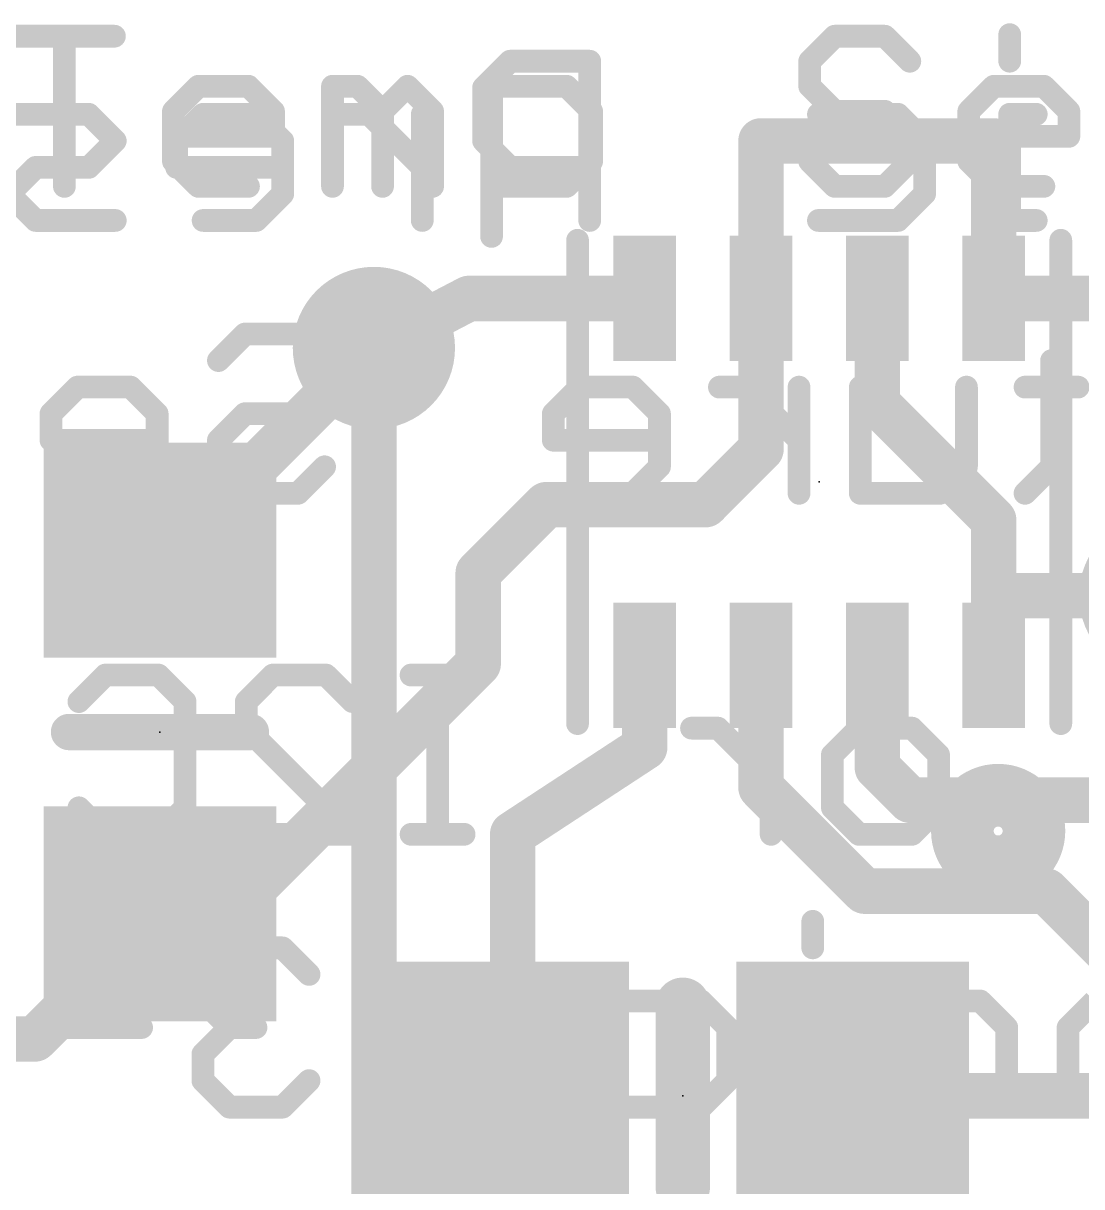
# Model space of a CAD drawing. Extents: x -0.2 to 18.1, y -0.2 to 19.3.
# Drawn here: x 4.44 to 10.36, y 8.51 to 15.01 of the extents above; entities that cross this region are included whole.
import ezdxf

# ---------------------------------------------------------------- set-up
doc = ezdxf.new("R2010")
doc.units = 0
for name, color, linetype in [('1', 12, 'CONTINUOUS'), ('16', 132, 'CONTINUOUS'), ('18', 110, 'CONTINUOUS'), ('21', 40, 'CONTINUOUS'), ('22', 6, 'CONTINUOUS'), ('23', 40, 'CONTINUOUS')]:
    doc.layers.add(name, color=color, linetype=linetype)

# ---------------------------------------------------------------- blocks, each defined once
blk = doc.blocks.new('RECT')
blk.add_solid([(-0.5, -0.5), (0.5, -0.5), (-0.5, 0.5), (0.5, 0.5)])
blk = doc.blocks.new('ROUNDV')
at = {"const_width": 0.5}
blk.add_lwpolyline([(0, -0.25, 1), (0, 0.25, 1), (0, -0.25)], format="xyb", dxfattribs=at)

msp = doc.modelspace()

# ---------------------------------------------------------------- linework, layer by layer
at = {"layer": '1', "const_width": 0.254}
for points in [[(8.565, 13.471), (8.565, 14.351)], [(8.565, 14.351), (9.865, 14.351)], [(9.865, 14.351), (9.865, 13.471)], [(6.4023, 13.1943), (6.933, 13.471)], [(6.933, 13.471), (7.915, 13.471)], [(8.565, 12.629), (8.565, 13.471)], [(9.215, 13.471), (9.215, 12.883)], [(10.881, 13.471), (9.865, 13.471)], [(5.273, 12.065), (6.4023, 13.1943)], [(9.215, 12.883), (9.865, 12.233)], [(8.255, 12.319), (8.565, 12.629)], [(6.985, 11.938), (7.366, 12.319)], [(7.366, 12.319), (8.255, 12.319)], [(9.865, 12.233), (9.865, 11.86)], [(5.207, 12.065), (5.273, 12.065)], [(6.985, 11.43), (6.985, 11.938)], [(9.865, 11.86), (9.865, 11.421)], [(9.865, 11.86), (9.914, 11.811)], [(9.914, 11.811), (10.795, 11.811)], [(5.588, 10.033), (6.985, 11.43)], [(7.915, 11.421), (7.915, 10.963)], [(8.565, 11.421), (8.565, 10.739)], [(9.215, 11.421), (9.215, 10.851)], [(7.915, 10.963), (7.178, 10.48)], [(9.215, 10.851), (9.398, 10.668)], [(8.565, 10.739), (9.144, 10.16)], [(9.398, 10.668), (11.684, 10.668)], [(7.178, 10.48), (7.178, 9.017)], [(9.144, 10.16), (10.16, 10.16)], [(10.16, 10.16), (10.668, 9.652)], [(5.207, 10.033), (4.5085, 9.3345)], [(5.207, 10.033), (5.588, 10.033)], [(4.5085, 9.3345), (2.4456, 9.3345)], [(7.178, 7.35), (7.178, 9.017)], [(9.078, 9.017), (9.078, 7.35)], [(9.078, 9.017), (11.557, 9.017)]]:
    msp.add_lwpolyline(points, dxfattribs=at)
at = {"layer": '1', "const_width": 0.127}
for points in [[(8.6285, 14.351, 1), (8.5015, 14.351)], [(8.565, 14.4145, 1), (8.565, 14.2875)], [(9.9285, 14.351, 1), (9.8015, 14.351)], [(9.865, 14.2875, 1), (9.865, 14.4145)], [(6.933, 13.5345, 1), (6.933, 13.4075)], [(6.9624, 13.4147, 1), (6.9036, 13.5273)], [(7.915, 13.4075, 1), (7.915, 13.5345)], [(8.6285, 13.471, 1), (8.5015, 13.471)], [(9.2785, 13.471, 1), (9.1515, 13.471)], [(9.865, 13.5345, 1), (9.865, 13.4075)], [(8.5015, 13.471, 1), (8.6285, 13.471)], [(9.8015, 13.471, 1), (9.9285, 13.471)], [(6.3729, 13.2506, 1), (6.4316, 13.138)], [(6.4472, 13.1494, 1), (6.3574, 13.2392)], [(9.2599, 12.9279, 1), (9.1701, 12.8381)], [(9.1515, 12.883, 1), (9.2785, 12.883)], [(8.6099, 12.5841, 1), (8.5201, 12.6739)], [(8.5015, 12.629, 1), (8.6285, 12.629)], [(7.366, 12.3825, 1), (7.366, 12.2555)], [(7.4109, 12.2741, 1), (7.3211, 12.3639)], [(8.2101, 12.3639, 1), (8.2999, 12.2741)], [(8.255, 12.2555, 1), (8.255, 12.3825)], [(9.9285, 12.233, 1), (9.8015, 12.233)], [(9.8201, 12.1881, 1), (9.9099, 12.2779)], [(5.207, 12.1285, 1), (5.207, 12.0015)], [(5.2281, 12.1099, 1), (5.3179, 12.0201)], [(5.273, 12.0015, 1), (5.273, 12.1285)], [(7.0485, 11.938, 1), (6.9215, 11.938)], [(6.9401, 11.9829, 1), (7.0299, 11.8931)], [(9.9285, 11.86, 1), (9.8015, 11.86)], [(9.9099, 11.9049, 1), (9.8201, 11.8151)], [(9.8015, 11.86, 1), (9.9285, 11.86)], [(9.914, 11.8745, 1), (9.914, 11.7475)], [(9.8691, 11.7661, 1), (9.9589, 11.8559)], [(7.0299, 11.3851, 1), (6.9401, 11.4749)], [(7.9785, 11.421, 1), (7.8515, 11.421)], [(8.6285, 11.421, 1), (8.5015, 11.421)], [(9.2785, 11.421, 1), (9.1515, 11.421)], [(6.9215, 11.43, 1), (7.0485, 11.43)], [(9.8015, 11.421, 1), (9.9285, 11.421)], [(7.9498, 10.9099, 1), (7.8802, 11.0161)], [(7.8515, 10.963, 1), (7.9785, 10.963)], [(9.2599, 10.8959, 1), (9.1701, 10.8061)], [(8.6099, 10.7839, 1), (8.5201, 10.6941)], [(9.1515, 10.851, 1), (9.2785, 10.851)], [(8.5015, 10.739, 1), (8.6285, 10.739)], [(9.398, 10.7315, 1), (9.398, 10.6045)], [(9.3531, 10.6231, 1), (9.4429, 10.7129)], [(7.2415, 10.48, 1), (7.1145, 10.48)], [(7.1432, 10.5331, 1), (7.2128, 10.4269)], [(9.144, 10.2235, 1), (9.144, 10.0965)], [(10.2049, 10.2049, 1), (10.1151, 10.1151)], [(10.16, 10.0965, 1), (10.16, 10.2235)], [(9.0991, 10.1151, 1), (9.1889, 10.2049)], [(5.207, 10.0965, 1), (5.207, 9.9695)], [(5.2519, 9.9881, 1), (5.1621, 10.0779)], [(5.5431, 10.0779, 1), (5.6329, 9.9881)], [(5.588, 9.9695, 1), (5.588, 10.0965)], [(4.4636, 9.3794, 1), (4.5534, 9.2896)], [(4.5085, 9.271, 1), (4.5085, 9.398)], [(7.2415, 9.017, 1), (7.1145, 9.017)], [(9.1415, 9.017, 1), (9.0145, 9.017)], [(9.078, 9.0805, 1), (9.078, 8.9535)], [(7.1145, 9.017, 1), (7.2415, 9.017)]]:
    msp.add_lwpolyline(points, format="xyb", dxfattribs=at)
at = {"layer": '16', "const_width": 0.254}
msp.add_lwpolyline([(6.4023, 7.5677), (6.4023, 13.1943)], dxfattribs=at)
at = {"layer": '16', "const_width": 0.127}
msp.add_lwpolyline([(6.4658, 13.1943, 1), (6.3388, 13.1943)], format="xyb", dxfattribs=at)
at = {"layer": '21'}
for points, const_width in [([(4.3935, 14.9359), (4.9527, 14.9359)], 0.127), ([(4.6731, 14.097), (4.6731, 14.9359)], 0.127), ([(8.977, 14.9359), (8.8372, 14.7961)], 0.127), ([(9.2566, 14.9359), (8.977, 14.9359)], 0.127), ([(9.3965, 14.7961), (9.2566, 14.9359)], 0.127), ([(8.8372, 14.7961), (8.8372, 14.6563)], 0.127), ([(5.2822, 14.5165), (5.422, 14.6563)], 0.127), ([(5.422, 14.6563), (5.7017, 14.6563)], 0.127), ([(5.7017, 14.6563), (5.8415, 14.5165)], 0.127), ([(6.171, 14.097), (6.171, 14.6563)], 0.127), ([(6.171, 14.6563), (6.3108, 14.6563)], 0.127), ([(6.3108, 14.6563), (6.4506, 14.5165)], 0.127), ([(6.4506, 14.5165), (6.5904, 14.6563)], 0.127), ([(6.5904, 14.6563), (6.7302, 14.5165)], 0.127), ([(7.0597, 13.8174), (7.0597, 14.6563)], 0.127), ([(7.0597, 14.6563), (7.4792, 14.6563)], 0.127), ([(7.4792, 14.6563), (7.619, 14.5165)], 0.127), ([(8.8372, 14.6563), (8.977, 14.5165)], 0.127), ([(9.7259, 14.5165), (9.8657, 14.6563)], 0.127), ([(9.8657, 14.6563), (10.1454, 14.6563)], 0.127), ([(10.1454, 14.6563), (10.2852, 14.5165)], 0.127), ([(5.2822, 14.2368), (5.2822, 14.5165)], 0.127), ([(5.8415, 14.5165), (5.8415, 14.3766)], 0.127), ([(6.4506, 14.5165), (6.4506, 14.097)], 0.127), ([(6.7302, 14.5165), (6.7302, 14.097)], 0.127), ([(7.619, 14.5165), (7.619, 14.2368)], 0.127), ([(8.977, 14.5165), (9.2566, 14.5165)], 0.127), ([(9.2566, 14.5165), (9.3965, 14.3766)], 0.127), ([(9.7259, 14.2368), (9.7259, 14.5165)], 0.127), ([(10.2852, 14.5165), (10.2852, 14.3766)], 0.127), ([(5.8415, 14.3766), (5.2822, 14.3766)], 0.127), ([(9.3965, 14.3766), (9.3965, 14.2368)], 0.127), ([(10.2852, 14.3766), (9.7259, 14.3766)], 0.127), ([(5.422, 14.097), (5.2822, 14.2368)], 0.127), ([(7.619, 14.2368), (7.4792, 14.097)], 0.127), ([(8.977, 14.097), (8.8372, 14.2368)], 0.127), ([(9.3965, 14.2368), (9.2566, 14.097)], 0.127), ([(9.8657, 14.097), (9.7259, 14.2368)], 0.127), ([(5.7017, 14.097), (5.422, 14.097)], 0.127), ([(7.4792, 14.097), (7.0597, 14.097)], 0.127), ([(9.2566, 14.097), (8.977, 14.097)], 0.127), ([(10.1454, 14.097), (9.8657, 14.097)], 0.127), ([(7.54, 13.796), (7.54, 11.096)], 0.127), ([(10.24, 13.796), (10.24, 11.096)], 0.127), ([(5.715, 11.049), (4.699, 11.049)], 0.2032), ([(8.128, 9.525), (8.128, 8.509)], 0.3048)]:
    msp.add_lwpolyline(points, dxfattribs=dict(at, const_width=const_width))
for points, const_width in [([(4.7049, 14.9359, 1), (4.6414, 14.9359)], 0.0635), ([(4.9527, 14.9042, 1), (4.9527, 14.9677)], 0.0635), ([(8.977, 14.9677, 1), (8.977, 14.9042)], 0.0635), ([(8.9994, 14.9135, 1), (8.9545, 14.9584)], 0.0635), ([(9.2791, 14.9584, 1), (9.2342, 14.9135)], 0.0635), ([(9.2566, 14.9042, 1), (9.2566, 14.9677)], 0.0635), ([(8.8689, 14.7961, 1), (8.8054, 14.7961)], 0.0635), ([(8.8147, 14.8185, 1), (8.8596, 14.7736)], 0.0635), ([(9.374, 14.7736, 1), (9.4189, 14.8185)], 0.0635), ([(5.422, 14.688, 1), (5.422, 14.6245)], 0.0635), ([(5.4445, 14.6338, 1), (5.3996, 14.6787)], 0.0635), ([(5.7241, 14.6787, 1), (5.6792, 14.6338)], 0.0635), ([(5.7017, 14.6245, 1), (5.7017, 14.688)], 0.0635), ([(6.2027, 14.6563, 1), (6.1392, 14.6563)], 0.0635), ([(6.171, 14.688, 1), (6.171, 14.6245)], 0.0635), ([(6.3332, 14.6787, 1), (6.2883, 14.6338)], 0.0635), ([(6.3108, 14.6245, 1), (6.3108, 14.688)], 0.0635), ([(6.6129, 14.6787, 1), (6.568, 14.6338)], 0.0635), ([(6.6129, 14.6338, 1), (6.568, 14.6787)], 0.0635), ([(7.0914, 14.6563, 1), (7.0279, 14.6563)], 0.0635), ([(7.0597, 14.688, 1), (7.0597, 14.6245)], 0.0635), ([(7.5016, 14.6787, 1), (7.4567, 14.6338)], 0.0635), ([(7.4792, 14.6245, 1), (7.4792, 14.688)], 0.0635), ([(8.8596, 14.6787, 1), (8.8147, 14.6338)], 0.0635), ([(8.8054, 14.6563, 1), (8.8689, 14.6563)], 0.0635), ([(9.8657, 14.688, 1), (9.8657, 14.6245)], 0.0635), ([(9.8882, 14.6338, 1), (9.8433, 14.6787)], 0.0635), ([(10.1678, 14.6787, 1), (10.1229, 14.6338)], 0.0635), ([(10.1454, 14.6245, 1), (10.1454, 14.688)], 0.0635), ([(5.314, 14.5165, 1), (5.2505, 14.5165)], 0.0635), ([(5.2598, 14.5389, 1), (5.3047, 14.494)], 0.0635), ([(5.8732, 14.5165, 1), (5.8097, 14.5165)], 0.0635), ([(5.819, 14.494, 1), (5.8639, 14.5389)], 0.0635), ([(6.4823, 14.5165, 1), (6.4188, 14.5165)], 0.0635), ([(6.4281, 14.5389, 1), (6.473, 14.494)], 0.0635), ([(6.4281, 14.494, 1), (6.473, 14.5389)], 0.0635), ([(6.762, 14.5165, 1), (6.6985, 14.5165)], 0.0635), ([(6.7078, 14.494, 1), (6.7527, 14.5389)], 0.0635), ([(7.6507, 14.5165, 1), (7.5872, 14.5165)], 0.0635), ([(7.5965, 14.494, 1), (7.6414, 14.5389)], 0.0635), ([(8.977, 14.5482, 1), (8.977, 14.4847)], 0.0635), ([(8.9545, 14.494, 1), (8.9994, 14.5389)], 0.0635), ([(9.2791, 14.5389, 1), (9.2342, 14.494)], 0.0635), ([(9.2566, 14.4847, 1), (9.2566, 14.5482)], 0.0635), ([(9.7577, 14.5165, 1), (9.6942, 14.5165)], 0.0635), ([(9.7035, 14.5389, 1), (9.7484, 14.494)], 0.0635), ([(10.3169, 14.5165, 1), (10.2534, 14.5165)], 0.0635), ([(10.2627, 14.494, 1), (10.3076, 14.5389)], 0.0635), ([(5.2822, 14.4084, 1), (5.2822, 14.3449)], 0.0635), ([(5.8415, 14.3449, 1), (5.8415, 14.4084)], 0.0635), ([(9.4282, 14.3766, 1), (9.3647, 14.3766)], 0.0635), ([(9.374, 14.3542, 1), (9.4189, 14.3991)], 0.0635), ([(9.7259, 14.4084, 1), (9.7259, 14.3449)], 0.0635), ([(10.2852, 14.3449, 1), (10.2852, 14.4084)], 0.0635), ([(5.8097, 14.3766, 1), (5.8732, 14.3766)], 0.0635), ([(10.2534, 14.3766, 1), (10.3169, 14.3766)], 0.0635), ([(5.3047, 14.2593, 1), (5.2598, 14.2144)], 0.0635), ([(7.6414, 14.2144, 1), (7.5965, 14.2593)], 0.0635), ([(8.8596, 14.2593, 1), (8.8147, 14.2144)], 0.0635), ([(9.4189, 14.2144, 1), (9.374, 14.2593)], 0.0635), ([(9.7484, 14.2593, 1), (9.7035, 14.2144)], 0.0635), ([(5.2505, 14.2368, 1), (5.314, 14.2368)], 0.0635), ([(7.5872, 14.2368, 1), (7.6507, 14.2368)], 0.0635), ([(9.3647, 14.2368, 1), (9.4282, 14.2368)], 0.0635), ([(9.6942, 14.2368, 1), (9.7577, 14.2368)], 0.0635), ([(4.6414, 14.097, 1), (4.7049, 14.097)], 0.0635), ([(5.422, 14.1288, 1), (5.422, 14.0653)], 0.0635), ([(5.3996, 14.0745, 1), (5.4445, 14.1195)], 0.0635), ([(5.7017, 14.0653, 1), (5.7017, 14.1288)], 0.0635), ([(6.1392, 14.097, 1), (6.2027, 14.097)], 0.0635), ([(6.4188, 14.097, 1), (6.4823, 14.097)], 0.0635), ([(6.6985, 14.097, 1), (6.762, 14.097)], 0.0635), ([(7.0597, 14.1288, 1), (7.0597, 14.0653)], 0.0635), ([(7.4567, 14.1195, 1), (7.5016, 14.0745)], 0.0635), ([(7.4792, 14.0653, 1), (7.4792, 14.1288)], 0.0635), ([(8.977, 14.1288, 1), (8.977, 14.0653)], 0.0635), ([(8.9545, 14.0745, 1), (8.9994, 14.1195)], 0.0635), ([(9.2342, 14.1195, 1), (9.2791, 14.0745)], 0.0635), ([(9.2566, 14.0653, 1), (9.2566, 14.1288)], 0.0635), ([(9.8657, 14.1288, 1), (9.8657, 14.0653)], 0.0635), ([(9.8433, 14.0745, 1), (9.8882, 14.1195)], 0.0635), ([(10.1454, 14.0653, 1), (10.1454, 14.1288)], 0.0635), ([(7.0279, 13.8174, 1), (7.0914, 13.8174)], 0.0635), ([(7.5717, 13.796, 1), (7.5083, 13.796)], 0.0635), ([(10.2718, 13.796, 1), (10.2082, 13.796)], 0.0635), ([(4.699, 11.0998, 1), (4.699, 10.9982)], 0.1016), ([(5.715, 10.9982, 1), (5.715, 11.0998)], 0.1016), ([(7.5083, 11.096, 1), (7.5717, 11.096)], 0.0635), ([(10.2082, 11.096, 1), (10.2718, 11.096)], 0.0635), ([(9.89, 10.296, 1), (9.89, 10.696, 1), (9.89, 10.296)], 0.35), ([(8.2042, 9.525, 1), (8.0518, 9.525)], 0.1524), ([(8.0518, 8.509, 1), (8.2042, 8.509)], 0.1524)]:
    msp.add_lwpolyline(points, format="xyb", dxfattribs=dict(at, const_width=const_width))
at = {"layer": '22', "const_width": 0.127}
for points in [[(9.9545, 14.9446), (9.9545, 14.7963)], [(7.1632, 14.7963), (7.0149, 14.648)], [(7.6081, 14.7963), (7.1632, 14.7963)], [(7.6081, 13.9065), (7.6081, 14.7963)], [(7.0149, 14.648), (7.0149, 14.3514)], [(4.8091, 14.4997), (4.3643, 14.4997)], [(4.9574, 14.3514), (4.8091, 14.4997)], [(5.4481, 14.4997), (5.2998, 14.3514)], [(5.7447, 14.4997), (5.4481, 14.4997)], [(5.893, 14.3514), (5.7447, 14.4997)], [(6.376, 14.4997), (6.2277, 14.4997)], [(6.6726, 14.2031), (6.376, 14.4997)], [(6.6726, 13.9065), (6.6726, 14.4997)], [(8.8859, 14.4997), (9.3308, 14.4997)], [(9.3308, 14.4997), (9.4791, 14.3514)], [(10.1028, 14.4997), (9.9545, 14.4997)], [(9.9545, 14.4997), (9.9545, 13.9065)], [(4.8091, 14.2031), (4.9574, 14.3514)], [(5.2998, 14.3514), (5.2998, 14.2031)], [(5.893, 14.0548), (5.893, 14.3514)], [(7.0149, 14.3514), (7.1632, 14.2031)], [(9.4791, 14.3514), (9.4791, 14.0548)], [(4.3643, 14.0548), (4.5126, 14.2031)], [(4.5126, 14.2031), (4.8091, 14.2031)], [(5.2998, 14.2031), (5.893, 14.2031)], [(7.1632, 14.2031), (7.6081, 14.2031)], [(4.5126, 13.9065), (4.3643, 14.0548)], [(5.7447, 13.9065), (5.893, 14.0548)], [(9.4791, 14.0548), (9.3308, 13.9065)], [(4.9574, 13.9065), (4.5126, 13.9065)], [(5.4481, 13.9065), (5.7447, 13.9065)], [(9.3308, 13.9065), (8.8859, 13.9065)], [(10.1028, 13.9065), (9.8062, 13.9065)], [(5.5337, 13.124), (5.682, 13.2723)], [(5.682, 13.2723), (5.9785, 13.2723)], [(5.9785, 13.2723), (6.1268, 13.124)], [(6.1268, 13.124), (6.1268, 12.9757)], [(10.1884, 13.124), (10.1884, 12.5308)], [(4.7464, 12.9757), (4.5981, 12.8274)], [(5.043, 12.9757), (4.7464, 12.9757)], [(5.1913, 12.8274), (5.043, 12.9757)], [(6.1268, 12.9757), (5.9785, 12.8274)], [(7.553, 12.9757), (7.4047, 12.8274)], [(7.8496, 12.9757), (7.553, 12.9757)], [(7.9979, 12.8274), (7.8496, 12.9757)], [(8.4809, 12.9757), (8.3326, 12.9757)], [(8.7775, 12.6791), (8.4809, 12.9757)], [(8.7775, 12.3825), (8.7775, 12.9757)], [(9.1198, 12.3825), (9.1198, 12.9757)], [(9.713, 12.9757), (9.713, 12.5308)], [(10.3367, 12.9757), (10.0401, 12.9757)], [(4.5981, 12.8274), (4.5981, 12.6791)], [(5.1913, 12.5308), (5.1913, 12.8274)], [(5.682, 12.8274), (5.5337, 12.6791)], [(5.9785, 12.8274), (5.682, 12.8274)], [(7.4047, 12.8274), (7.4047, 12.6791)], [(7.9979, 12.5308), (7.9979, 12.8274)], [(4.5981, 12.6791), (5.1913, 12.6791)], [(5.5337, 12.6791), (5.5337, 12.5308)], [(7.4047, 12.6791), (7.9979, 12.6791)], [(5.043, 12.3825), (5.1913, 12.5308)], [(5.5337, 12.5308), (5.682, 12.3825)], [(5.9785, 12.3825), (6.1268, 12.5308)], [(7.8496, 12.3825), (7.9979, 12.5308)], [(9.713, 12.5308), (9.5647, 12.3825)], [(10.1884, 12.5308), (10.0401, 12.3825)], [(4.7464, 12.3825), (5.043, 12.3825)], [(5.682, 12.3825), (5.9785, 12.3825)], [(7.553, 12.3825), (7.8496, 12.3825)], [(9.5647, 12.3825), (9.1198, 12.3825)], [(4.7541, 11.219), (4.9024, 11.3673)], [(4.9024, 11.3673), (5.1989, 11.3673)], [(5.1989, 11.3673), (5.3472, 11.219)], [(5.6896, 11.219), (5.8379, 11.3673)], [(5.8379, 11.3673), (6.1345, 11.3673)], [(6.1345, 11.3673), (6.2828, 11.219)], [(6.9064, 11.3673), (6.6098, 11.3673)], [(6.7581, 10.4775), (6.7581, 11.3673)], [(5.3472, 11.219), (5.3472, 10.6258)], [(5.6896, 11.0707), (5.6896, 11.219)], [(6.2828, 10.4775), (5.6896, 11.0707)], [(8.325, 11.0707), (8.1767, 11.0707)], [(8.6215, 10.7741), (8.325, 11.0707)], [(8.6215, 10.4775), (8.6215, 11.0707)], [(8.9639, 10.9224), (9.1122, 11.0707)], [(9.1122, 11.0707), (9.4088, 11.0707)], [(9.4088, 11.0707), (9.5571, 10.9224)], [(8.9639, 10.6258), (8.9639, 10.9224)], [(9.5571, 10.9224), (9.5571, 10.6258)], [(4.9024, 10.4775), (4.7541, 10.6258)], [(5.3472, 10.6258), (5.1989, 10.4775)], [(9.1122, 10.4775), (8.9639, 10.6258)], [(9.5571, 10.6258), (9.4088, 10.4775)], [(5.1989, 10.4775), (4.9024, 10.4775)], [(5.6896, 10.4775), (6.2828, 10.4775)], [(6.9064, 10.4775), (6.6098, 10.4775)], [(9.4088, 10.4775), (9.1122, 10.4775)], [(8.8543, 9.9916), (8.8543, 9.8433)], [(5.5952, 9.8433), (5.4469, 9.695)], [(5.8918, 9.8433), (5.5952, 9.8433)], [(6.0401, 9.695), (5.8918, 9.8433)], [(5.4469, 9.695), (5.4469, 9.5467)], [(5.4469, 9.5467), (5.5952, 9.3984)], [(7.4434, 9.5467), (7.2951, 9.5467)], [(7.2951, 9.5467), (7.2951, 9.3984)], [(7.4434, 9.3984), (7.4434, 9.5467)], [(7.7857, 9.5467), (8.2306, 9.5467)], [(8.2306, 9.5467), (8.3789, 9.3984)], [(9.0025, 9.5467), (8.8543, 9.5467)], [(8.8543, 9.5467), (8.8543, 8.9535)], [(9.3449, 8.8052), (9.3449, 9.5467)], [(9.3449, 9.5467), (9.7898, 9.5467)], [(9.7898, 9.5467), (9.9381, 9.3984)], [(10.2804, 9.3984), (10.4287, 9.5467)], [(5.1046, 9.3984), (4.5114, 9.3984)], [(5.5952, 9.3984), (5.4469, 9.2501)], [(5.5952, 9.3984), (5.7435, 9.3984)], [(7.2951, 9.3984), (7.4434, 9.3984)], [(8.3789, 9.3984), (8.3789, 9.1018)], [(9.9381, 9.3984), (9.9381, 9.1018)], [(10.2804, 9.1018), (10.2804, 9.3984)], [(5.4469, 9.2501), (5.4469, 9.1018)], [(5.4469, 9.1018), (5.5952, 8.9535)], [(5.8918, 8.9535), (6.0401, 9.1018)], [(7.4434, 9.1018), (7.2951, 9.1018)], [(7.2951, 9.1018), (7.2951, 8.9535)], [(7.4434, 8.9535), (7.4434, 9.1018)], [(8.3789, 9.1018), (8.2306, 8.9535)], [(9.9381, 9.1018), (9.7898, 8.9535)], [(10.4287, 8.9535), (10.2804, 9.1018)], [(5.5952, 8.9535), (5.8918, 8.9535)], [(7.2951, 8.9535), (7.4434, 8.9535)], [(8.2306, 8.9535), (7.7857, 8.9535)], [(9.0025, 8.9535), (8.706, 8.9535)], [(9.7898, 8.9535), (9.3449, 8.9535)], [(9.4932, 8.6569), (9.3449, 8.8052)], [(9.6415, 8.6569), (9.4932, 8.6569)]]:
    msp.add_lwpolyline(points, dxfattribs=at)
at = {"layer": '22', "const_width": 0.0635}
for points in [[(9.9863, 14.9446, 1), (9.9228, 14.9446)], [(7.1632, 14.828, 1), (7.1632, 14.7645)], [(7.1856, 14.7738, 1), (7.1407, 14.8187)], [(7.6398, 14.7963, 1), (7.5763, 14.7963)], [(7.6081, 14.7645, 1), (7.6081, 14.828)], [(9.9228, 14.7963, 1), (9.9863, 14.7963)], [(7.0467, 14.648, 1), (6.9832, 14.648)], [(6.9925, 14.6704, 1), (7.0374, 14.6255)], [(4.8316, 14.5221, 1), (4.7867, 14.4772)], [(4.8091, 14.4679, 1), (4.8091, 14.5314)], [(5.4481, 14.5314, 1), (5.4481, 14.4679)], [(5.4705, 14.4772, 1), (5.4256, 14.5221)], [(5.7671, 14.5221, 1), (5.7222, 14.4772)], [(5.7447, 14.4679, 1), (5.7447, 14.5314)], [(6.2277, 14.5314, 1), (6.2277, 14.4679)], [(6.3984, 14.5221, 1), (6.3535, 14.4772)], [(6.376, 14.4679, 1), (6.376, 14.5314)], [(6.7043, 14.4997, 1), (6.6408, 14.4997)], [(8.8859, 14.5314, 1), (8.8859, 14.4679)], [(9.3533, 14.5221, 1), (9.3084, 14.4772)], [(9.3308, 14.4679, 1), (9.3308, 14.5314)], [(9.9545, 14.5314, 1), (9.9545, 14.4679)], [(9.9863, 14.4997, 1), (9.9228, 14.4997)], [(10.1028, 14.4679, 1), (10.1028, 14.5314)], [(4.9799, 14.3289, 1), (4.935, 14.3738)], [(4.935, 14.3289, 1), (4.9799, 14.3738)], [(5.3315, 14.3514, 1), (5.268, 14.3514)], [(5.2773, 14.3738, 1), (5.3222, 14.3289)], [(5.9247, 14.3514, 1), (5.8612, 14.3514)], [(5.8705, 14.3289, 1), (5.9154, 14.3738)], [(7.0374, 14.3738, 1), (6.9925, 14.3289)], [(6.9832, 14.3514, 1), (7.0467, 14.3514)], [(9.5109, 14.3514, 1), (9.4474, 14.3514)], [(9.4567, 14.3289, 1), (9.5016, 14.3738)], [(4.5126, 14.2348, 1), (4.5126, 14.1713)], [(4.535, 14.1806, 1), (4.4901, 14.2255)], [(4.7867, 14.2255, 1), (4.8316, 14.1806)], [(4.8091, 14.1713, 1), (4.8091, 14.2348)], [(5.268, 14.2031, 1), (5.3315, 14.2031)], [(5.2998, 14.2348, 1), (5.2998, 14.1713)], [(5.893, 14.1713, 1), (5.893, 14.2348)], [(6.6501, 14.1806, 1), (6.695, 14.2255)], [(7.1632, 14.2348, 1), (7.1632, 14.1713)], [(7.1407, 14.1806, 1), (7.1856, 14.2255)], [(7.6081, 14.1713, 1), (7.6081, 14.2348)], [(5.9154, 14.0323, 1), (5.8705, 14.0772)], [(9.5016, 14.0323, 1), (9.4567, 14.0772)], [(5.8612, 14.0548, 1), (5.9247, 14.0548)], [(9.4474, 14.0548, 1), (9.5109, 14.0548)], [(4.5126, 13.9383, 1), (4.5126, 13.8748)], [(4.4901, 13.884, 1), (4.535, 13.929)], [(4.9574, 13.8748, 1), (4.9574, 13.9383)], [(5.4481, 13.9383, 1), (5.4481, 13.8748)], [(5.7222, 13.929, 1), (5.7671, 13.884)], [(5.7447, 13.8748, 1), (5.7447, 13.9383)], [(6.6408, 13.9065, 1), (6.7043, 13.9065)], [(7.5763, 13.9065, 1), (7.6398, 13.9065)], [(8.8859, 13.9383, 1), (8.8859, 13.8748)], [(9.3084, 13.929, 1), (9.3533, 13.884)], [(9.3308, 13.8748, 1), (9.3308, 13.9383)], [(9.8062, 13.9383, 1), (9.8062, 13.8748)], [(9.9228, 13.9065, 1), (9.9863, 13.9065)], [(10.1028, 13.8748, 1), (10.1028, 13.9383)], [(5.682, 13.304, 1), (5.682, 13.2405)], [(5.7044, 13.2498, 1), (5.6595, 13.2947)], [(6.001, 13.2947, 1), (5.9561, 13.2498)], [(5.9785, 13.2405, 1), (5.9785, 13.304)], [(5.5112, 13.1464, 1), (5.5561, 13.1015)], [(6.1586, 13.124, 1), (6.0951, 13.124)], [(6.1044, 13.1015, 1), (6.1493, 13.1464)], [(10.2201, 13.124, 1), (10.1566, 13.124)], [(4.7464, 13.0074, 1), (4.7464, 12.9439)], [(4.7689, 12.9532, 1), (4.724, 12.9981)], [(5.0655, 12.9981, 1), (5.0206, 12.9532)], [(5.043, 12.9439, 1), (5.043, 13.0074)], [(6.0951, 12.9757, 1), (6.1586, 12.9757)], [(6.1493, 12.9532, 1), (6.1044, 12.9981)], [(7.553, 13.0074, 1), (7.553, 12.9439)], [(7.5754, 12.9532, 1), (7.5305, 12.9981)], [(7.872, 12.9981, 1), (7.8271, 12.9532)], [(7.8496, 12.9439, 1), (7.8496, 13.0074)], [(8.3326, 13.0074, 1), (8.3326, 12.9439)], [(8.5033, 12.9981, 1), (8.4584, 12.9532)], [(8.4809, 12.9439, 1), (8.4809, 13.0074)], [(8.8092, 12.9757, 1), (8.7457, 12.9757)], [(9.1516, 12.9757, 1), (9.0881, 12.9757)], [(9.7447, 12.9757, 1), (9.6812, 12.9757)], [(10.0401, 13.0074, 1), (10.0401, 12.9439)], [(10.3367, 12.9439, 1), (10.3367, 13.0074)], [(4.6299, 12.8274, 1), (4.5664, 12.8274)], [(4.5757, 12.8498, 1), (4.6206, 12.8049)], [(5.2231, 12.8274, 1), (5.1596, 12.8274)], [(5.1689, 12.8049, 1), (5.2138, 12.8498)], [(5.682, 12.8591, 1), (5.682, 12.7956)], [(5.7044, 12.8049, 1), (5.6595, 12.8498)], [(5.9561, 12.8498, 1), (6.001, 12.8049)], [(5.9785, 12.7956, 1), (5.9785, 12.8591)], [(7.3822, 12.8498, 1), (7.4272, 12.8049)], [(7.4364, 12.8274, 1), (7.373, 12.8274)], [(8.0296, 12.8274, 1), (7.9661, 12.8274)], [(7.9754, 12.8049, 1), (8.0203, 12.8498)], [(4.5981, 12.7108, 1), (4.5981, 12.6473)], [(5.1913, 12.6473, 1), (5.1913, 12.7108)], [(5.5654, 12.6791, 1), (5.5019, 12.6791)], [(7.4047, 12.7108, 1), (7.4047, 12.6473)], [(7.9979, 12.6473, 1), (7.9979, 12.7108)], [(4.5664, 12.6791, 1), (4.6299, 12.6791)], [(5.5112, 12.7015, 1), (5.5561, 12.6566)], [(7.373, 12.6791, 1), (7.4364, 12.6791)], [(8.755, 12.6566, 1), (8.7999, 12.7015)], [(5.1596, 12.5308, 1), (5.2231, 12.5308)], [(5.2138, 12.5083, 1), (5.1689, 12.5532)], [(5.5019, 12.5308, 1), (5.5654, 12.5308)], [(5.5561, 12.5532, 1), (5.5112, 12.5083)], [(6.1493, 12.5083, 1), (6.1044, 12.5532)], [(7.9661, 12.5308, 1), (8.0296, 12.5308)], [(8.0203, 12.5083, 1), (7.9754, 12.5532)], [(9.6812, 12.5308, 1), (9.7447, 12.5308)], [(9.7354, 12.5083, 1), (9.6905, 12.5532)], [(10.1566, 12.5308, 1), (10.2201, 12.5308)], [(10.2108, 12.5083, 1), (10.1659, 12.5532)], [(4.7464, 12.4143, 1), (4.7464, 12.3507)], [(5.0206, 12.405, 1), (5.0655, 12.36)], [(5.043, 12.3507, 1), (5.043, 12.4143)], [(5.682, 12.4143, 1), (5.682, 12.3507)], [(5.6595, 12.36, 1), (5.7044, 12.405)], [(5.9561, 12.405, 1), (6.001, 12.36)], [(5.9785, 12.3507, 1), (5.9785, 12.4143)], [(7.553, 12.4143, 1), (7.553, 12.3507)], [(7.8271, 12.405, 1), (7.872, 12.36)], [(7.8496, 12.3507, 1), (7.8496, 12.4143)], [(8.7457, 12.3825, 1), (8.8092, 12.3825)], [(9.1198, 12.4143, 1), (9.1198, 12.3507)], [(9.0881, 12.3825, 1), (9.1516, 12.3825)], [(9.5422, 12.405, 1), (9.5871, 12.36)], [(9.5647, 12.3507, 1), (9.5647, 12.4143)], [(10.0176, 12.405, 1), (10.0625, 12.36)], [(4.9024, 11.399, 1), (4.9024, 11.3355)], [(4.9248, 11.3448, 1), (4.8799, 11.3897)], [(5.2214, 11.3897, 1), (5.1765, 11.3448)], [(5.1989, 11.3355, 1), (5.1989, 11.399)], [(5.8379, 11.399, 1), (5.8379, 11.3355)], [(5.8603, 11.3448, 1), (5.8154, 11.3897)], [(6.1569, 11.3897, 1), (6.112, 11.3448)], [(6.1345, 11.3355, 1), (6.1345, 11.399)], [(6.6098, 11.399, 1), (6.6098, 11.3355)], [(6.7899, 11.3673, 1), (6.7264, 11.3673)], [(6.9064, 11.3355, 1), (6.9064, 11.399)], [(4.7316, 11.2414, 1), (4.7765, 11.1965)], [(5.379, 11.219, 1), (5.3155, 11.219)], [(5.3248, 11.1965, 1), (5.3697, 11.2414)], [(5.7213, 11.219, 1), (5.6578, 11.219)], [(5.6671, 11.2414, 1), (5.712, 11.1965)], [(6.2603, 11.1965, 1), (6.3052, 11.2414)], [(5.712, 11.0931, 1), (5.6671, 11.0482)], [(8.1767, 11.1024, 1), (8.1767, 11.0389)], [(8.3474, 11.0931, 1), (8.3025, 11.0482)], [(8.325, 11.0389, 1), (8.325, 11.1024)], [(8.6533, 11.0707, 1), (8.5898, 11.0707)], [(9.1122, 11.1024, 1), (9.1122, 11.0389)], [(9.1346, 11.0482, 1), (9.0897, 11.0931)], [(9.4312, 11.0931, 1), (9.3863, 11.0482)], [(9.4088, 11.0389, 1), (9.4088, 11.1024)], [(5.6578, 11.0707, 1), (5.7213, 11.0707)], [(8.9956, 10.9224, 1), (8.9321, 10.9224)], [(9.5888, 10.9224, 1), (9.5253, 10.9224)], [(8.9414, 10.9448, 1), (8.9863, 10.8999)], [(9.5346, 10.8999, 1), (9.5795, 10.9448)], [(8.5991, 10.7516, 1), (8.644, 10.7965)], [(4.7765, 10.6482, 1), (4.7316, 10.6033)], [(5.3697, 10.6033, 1), (5.3248, 10.6482)], [(8.9863, 10.6482, 1), (8.9414, 10.6033)], [(9.5795, 10.6033, 1), (9.5346, 10.6482)], [(5.3155, 10.6258, 1), (5.379, 10.6258)], [(8.9321, 10.6258, 1), (8.9956, 10.6258)], [(9.5253, 10.6258, 1), (9.5888, 10.6258)], [(4.9024, 10.5093, 1), (4.9024, 10.4458)], [(4.8799, 10.455, 1), (4.9248, 10.5)], [(5.1765, 10.5, 1), (5.2214, 10.455)], [(5.1989, 10.4458, 1), (5.1989, 10.5093)], [(5.6896, 10.5093, 1), (5.6896, 10.4458)], [(6.2603, 10.455, 1), (6.3052, 10.5)], [(6.2828, 10.4458, 1), (6.2828, 10.5093)], [(6.6098, 10.5093, 1), (6.6098, 10.4458)], [(6.9064, 10.4458, 1), (6.9064, 10.5093)], [(9.1122, 10.5093, 1), (9.1122, 10.4458)], [(9.0897, 10.455, 1), (9.1346, 10.5)], [(9.3863, 10.5, 1), (9.4312, 10.455)], [(9.4088, 10.4458, 1), (9.4088, 10.5093)], [(6.7264, 10.4775, 1), (6.7899, 10.4775)], [(8.5898, 10.4775, 1), (8.6533, 10.4775)], [(8.886, 9.9916, 1), (8.8225, 9.9916)], [(5.5952, 9.875, 1), (5.5952, 9.8115)], [(5.6176, 9.8208, 1), (5.5727, 9.8657)], [(5.9142, 9.8657, 1), (5.8693, 9.8208)], [(5.8918, 9.8115, 1), (5.8918, 9.875)], [(8.8225, 9.8433, 1), (8.886, 9.8433)], [(5.4787, 9.695, 1), (5.4152, 9.695)], [(5.4244, 9.7174, 1), (5.4694, 9.6725)], [(6.0176, 9.6725, 1), (6.0625, 9.7174)], [(5.4694, 9.5691, 1), (5.4244, 9.5242)], [(5.4152, 9.5467, 1), (5.4787, 9.5467)], [(7.3268, 9.5467, 1), (7.2633, 9.5467)], [(7.2951, 9.5784, 1), (7.2951, 9.5149)], [(7.4751, 9.5467, 1), (7.4116, 9.5467)], [(7.4434, 9.5149, 1), (7.4434, 9.5784)], [(7.7857, 9.5784, 1), (7.7857, 9.5149)], [(8.253, 9.5691, 1), (8.2081, 9.5242)], [(8.2306, 9.5149, 1), (8.2306, 9.5784)], [(8.886, 9.5467, 1), (8.8225, 9.5467)], [(8.8543, 9.5784, 1), (8.8543, 9.5149)], [(9.0025, 9.5149, 1), (9.0025, 9.5784)], [(9.3766, 9.5467, 1), (9.3131, 9.5467)], [(9.3449, 9.5784, 1), (9.3449, 9.5149)], [(9.8122, 9.5691, 1), (9.7673, 9.5242)], [(9.7898, 9.5149, 1), (9.7898, 9.5784)], [(4.5114, 9.4301, 1), (4.5114, 9.3666)], [(5.1046, 9.3666, 1), (5.1046, 9.4301)], [(5.5952, 9.4301, 1), (5.5952, 9.3666)], [(5.6176, 9.3759, 1), (5.5727, 9.4208)], [(5.5727, 9.3759, 1), (5.6176, 9.4208)], [(5.7435, 9.3666, 1), (5.7435, 9.4301)], [(7.2633, 9.3984, 1), (7.3268, 9.3984)], [(7.2951, 9.4301, 1), (7.2951, 9.3666)], [(7.4116, 9.3984, 1), (7.4751, 9.3984)], [(7.4434, 9.3666, 1), (7.4434, 9.4301)], [(8.4106, 9.3984, 1), (8.3471, 9.3984)], [(8.3564, 9.3759, 1), (8.4013, 9.4208)], [(9.9698, 9.3984, 1), (9.9063, 9.3984)], [(9.9156, 9.3759, 1), (9.9605, 9.4208)], [(10.3122, 9.3984, 1), (10.2487, 9.3984)], [(10.258, 9.4208, 1), (10.3029, 9.3759)], [(5.4787, 9.2501, 1), (5.4152, 9.2501)], [(5.4244, 9.2725, 1), (5.4694, 9.2276)], [(5.4694, 9.1242, 1), (5.4244, 9.0793)], [(6.0625, 9.0793, 1), (6.0176, 9.1242)], [(7.3268, 9.1018, 1), (7.2633, 9.1018)], [(7.2951, 9.1335, 1), (7.2951, 9.07)], [(7.4751, 9.1018, 1), (7.4116, 9.1018)], [(7.4434, 9.07, 1), (7.4434, 9.1335)], [(8.4013, 9.0793, 1), (8.3564, 9.1242)], [(9.9605, 9.0793, 1), (9.9156, 9.1242)], [(10.3029, 9.1242, 1), (10.258, 9.0793)], [(5.4152, 9.1018, 1), (5.4787, 9.1018)], [(8.3471, 9.1018, 1), (8.4106, 9.1018)], [(9.9063, 9.1018, 1), (9.9698, 9.1018)], [(10.2487, 9.1018, 1), (10.3122, 9.1018)], [(5.5952, 8.9853, 1), (5.5952, 8.9217)], [(5.5727, 8.931, 1), (5.6176, 8.976)], [(5.8693, 8.976, 1), (5.9142, 8.931)], [(5.8918, 8.9217, 1), (5.8918, 8.9853)], [(7.2951, 8.9853, 1), (7.2951, 8.9217)], [(7.2633, 8.9535, 1), (7.3268, 8.9535)], [(7.4116, 8.9535, 1), (7.4751, 8.9535)], [(7.4434, 8.9217, 1), (7.4434, 8.9853)], [(7.7857, 8.9853, 1), (7.7857, 8.9217)], [(8.2081, 8.976, 1), (8.253, 8.931)], [(8.2306, 8.9217, 1), (8.2306, 8.9853)], [(8.706, 8.9853, 1), (8.706, 8.9217)], [(8.8225, 8.9535, 1), (8.886, 8.9535)], [(9.0025, 8.9217, 1), (9.0025, 8.9853)], [(9.3449, 8.9853, 1), (9.3449, 8.9217)], [(9.7673, 8.976, 1), (9.8122, 8.931)], [(9.7898, 8.9217, 1), (9.7898, 8.9853)], [(9.3673, 8.8277, 1), (9.3224, 8.7828)], [(9.3131, 8.8052, 1), (9.3766, 8.8052)], [(9.4932, 8.6887, 1), (9.4932, 8.6252)], [(9.4707, 8.6345, 1), (9.5156, 8.6794)], [(9.6415, 8.6252, 1), (9.6415, 8.6887)]]:
    msp.add_lwpolyline(points, format="xyb", dxfattribs=at)
at = {"layer": '23'}
for p in [(8.89, 12.446), (5.207, 11.049), (8.128, 9.017)]:
    msp.add_point(p, dxfattribs=at)

# ---------------------------------------------------------------- block references
at = {"layer": '1', "rotation": 270}
for p, xscale, yscale in [((7.915, 13.471), 0.7, 0.35), ((8.565, 13.471), 0.7, 0.35), ((9.215, 13.471), 0.7, 0.35), ((9.865, 13.471), 0.7, 0.35), ((5.207, 12.065), 1.2, 1.3), ((7.915, 11.421), 0.7, 0.35), ((8.565, 11.421), 0.7, 0.35), ((9.215, 11.421), 0.7, 0.35), ((9.865, 11.421), 0.7, 0.35), ((5.207, 10.033), 1.2, 1.3)]:
    msp.add_blockref('RECT', p, dxfattribs=dict(at, xscale=xscale, yscale=yscale))
at = {"layer": '1', "xscale": 1.3, "yscale": 1.5}
for p in [(7.178, 9.017), (9.078, 9.017)]:
    msp.add_blockref('RECT', p, dxfattribs=at)
at = {"layer": '18', "xscale": 0.9064, "yscale": 0.9064}
for p in [(6.4023, 13.1943), (6.4023, 13.1943), (10.795, 11.811), (10.795, 11.811)]:
    msp.add_blockref('ROUNDV', p, dxfattribs=at)

doc.saveas('drawing.dxf')
